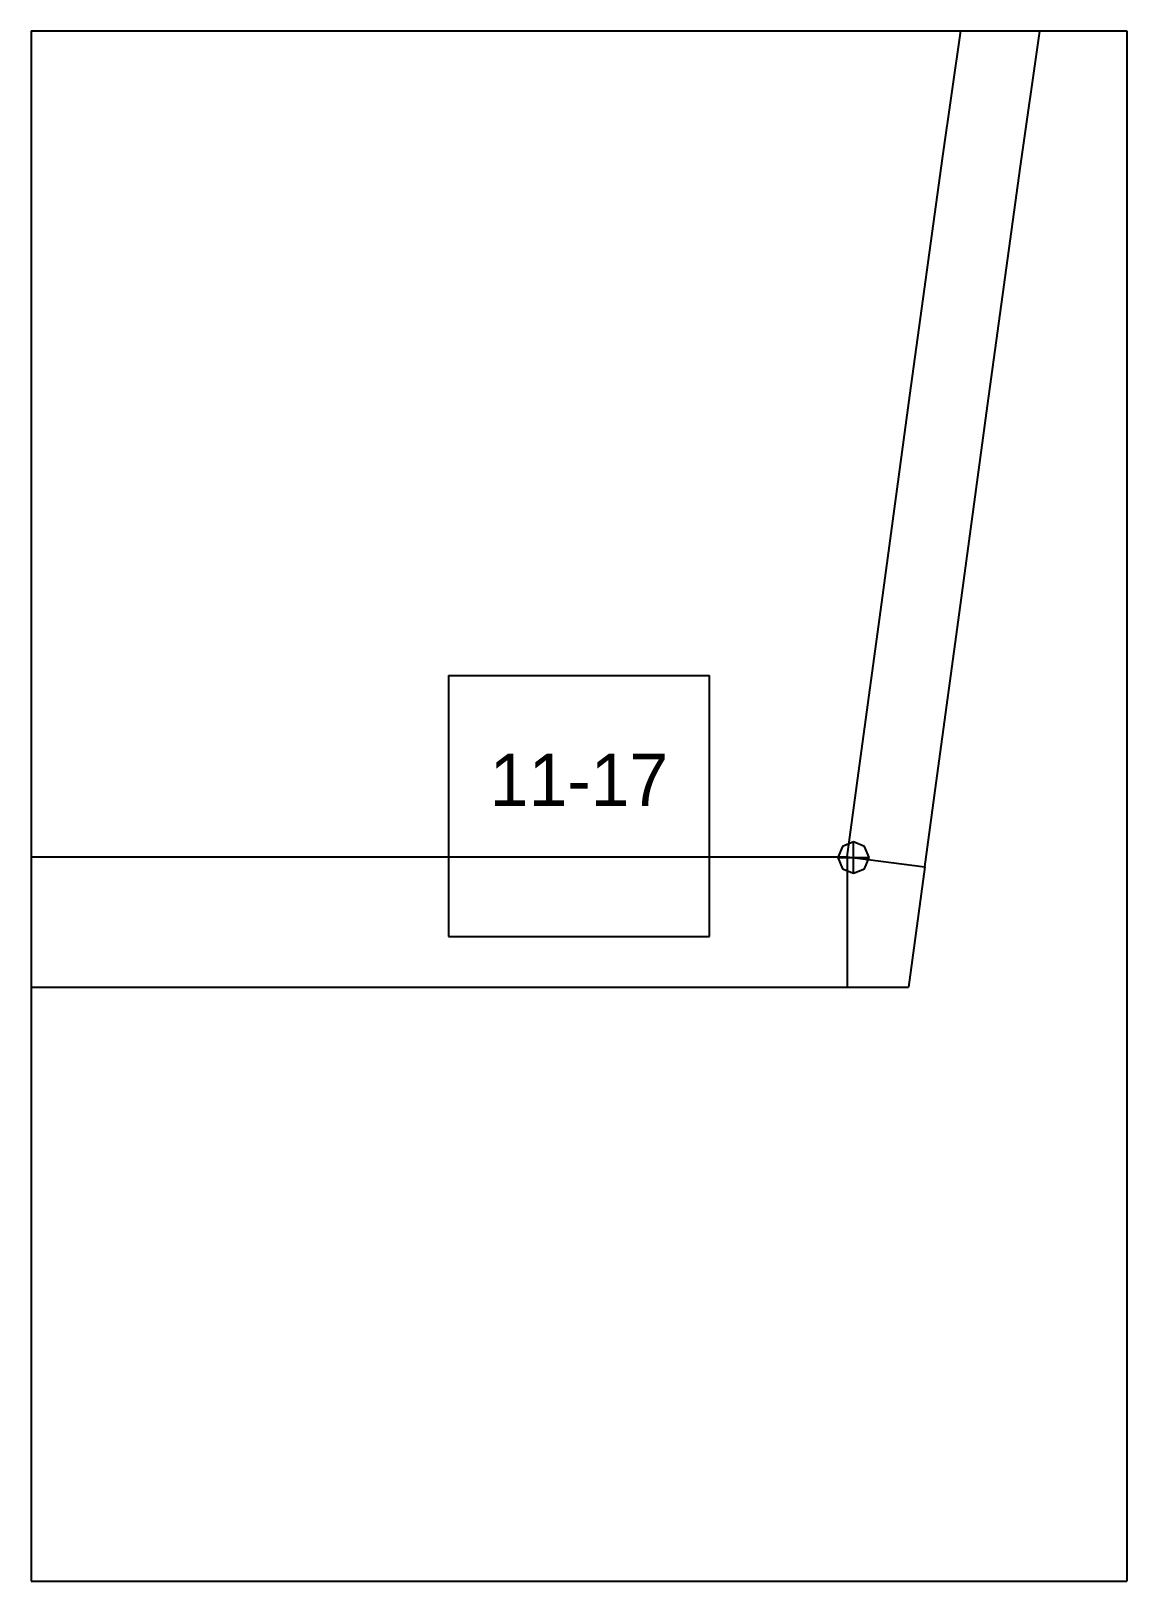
# Paper-space layout 'Plan 11-17' of a CAD drawing. Header units: metres, sheet in millimetres. Extents: x 0 to 210, y 0 to 297.
# The model-space entities are those that its viewports show. They can reach past a viewport. Long polylines and large blocks are cut down to what shows.
import ezdxf
from ezdxf.enums import TextEntityAlignment as Align

# ---------------------------------------------------------------- set-up
doc = ezdxf.new("R2010")
doc.units = ezdxf.units.M
for name, color, linetype in [('default', 7, 'Continuous'), ('TEXTLAYER', 7, 'Continuous'), ('VIEWPORTS', 7, 'Continuous')]:
    doc.layers.add(name, color=color, linetype=linetype)

msp = doc.modelspace()

# ---------------------------------------------------------------- linework, layer by layer
at = {"color": 9}
for p, q in [((3360, -2673), (3360, -2970)), ((3360, -2673), (3360, -2970)), ((3570, -2673), (3570, -2970)), ((3570, -2673), (3570, -2970)), ((3150, -2970), (3360, -2970)), ((3150, -2970), (3360, -2970)), ((3360, -2970), (3570, -2970)), ((3360, -2970), (3360, -3267)), ((3360, -2970), (3570, -2970)), ((3360, -2970), (3360, -3267)), ((3570, -2970), (3780, -2970)), ((3570, -2970), (3570, -3267)), ((3570, -2970), (3780, -2970)), ((3570, -2970), (3570, -3267)), ((3440, -3093.5), (3490, -3093.5)), ((3440, -3093.5), (3440, -3143.5)), ((3490, -3143.5), (3490, -3093.5)), ((3440, -3143.5), (3490, -3143.5)), ((3150, -3267), (3360, -3267)), ((3360, -3267), (3570, -3267)), ((3570, -3267), (3780, -3267))]:
    msp.add_line(p, q, dxfattribs=at)
at = {"layer": 'default', "color": 7, "linetype": 'Continuous'}
for p, q in [((3534.7, -2993.97), (3542.05, -2943.13)), ((3549.58, -2995.91), (3556.92, -2945.07)), ((3528.42, -3039.86), (3534.7, -2993.97)), ((3543.29, -3041.8), (3549.58, -2995.91)), ((3523.02, -3079.5), (3528.42, -3039.86)), ((3537.89, -3081.44), (3543.29, -3041.8)), ((3518.76, -3110.78), (3523.02, -3079.5)), ((3533.64, -3112.72), (3537.89, -3081.44)), ((3516.39, -3128.23), (3518.76, -3110.78)), ((3531.26, -3130.17), (3533.64, -3112.72)), ((3515.46, -3126.27), (3514.58, -3128.39)), ((3517.58, -3125.39), (3515.46, -3126.27)), ((3519.7, -3126.27), (3517.58, -3125.39)), ((3517.58, -3131.39), (3517.58, -3125.39)), ((3520.58, -3128.39), (3519.7, -3126.27)), ((3181, -3128.23), (3516.39, -3128.23)), ((3514.58, -3128.39), (3515.46, -3130.51)), ((3514.58, -3128.39), (3520.58, -3128.39)), ((3516.39, -3128.23), (3516.39, -3153.23)), ((3516.39, -3128.23), (3531.26, -3130.17)), ((3519.7, -3130.51), (3520.58, -3128.39)), ((3531.26, -3130.17), (3528.12, -3153.23)), ((3515.46, -3130.51), (3517.58, -3131.39)), ((3517.58, -3131.39), (3519.7, -3130.51)), ((3181, -3153.23), (3516.39, -3153.23)), ((3516.39, -3153.23), (3528.12, -3153.23))]:
    msp.add_line(p, q, dxfattribs=at)

# ---------------------------------------------------------------- texts
at = {"layer": 'TEXTLAYER', "color": 1}
msp.add_text('11-17', height=10, dxfattribs=at).set_placement((3465, -3118.5), align=Align.CENTER)

psp = doc.layouts.new('Plan 11-17')

# ---------------------------------------------------------------- viewports
at = {"layer": 'VIEWPORTS'}
psp.add_viewport(center=(105, 148.5), size=(210, 297), view_center_point=(3465, -3118.5), view_height=297, dxfattribs=at)

doc.saveas('drawing.dxf')
